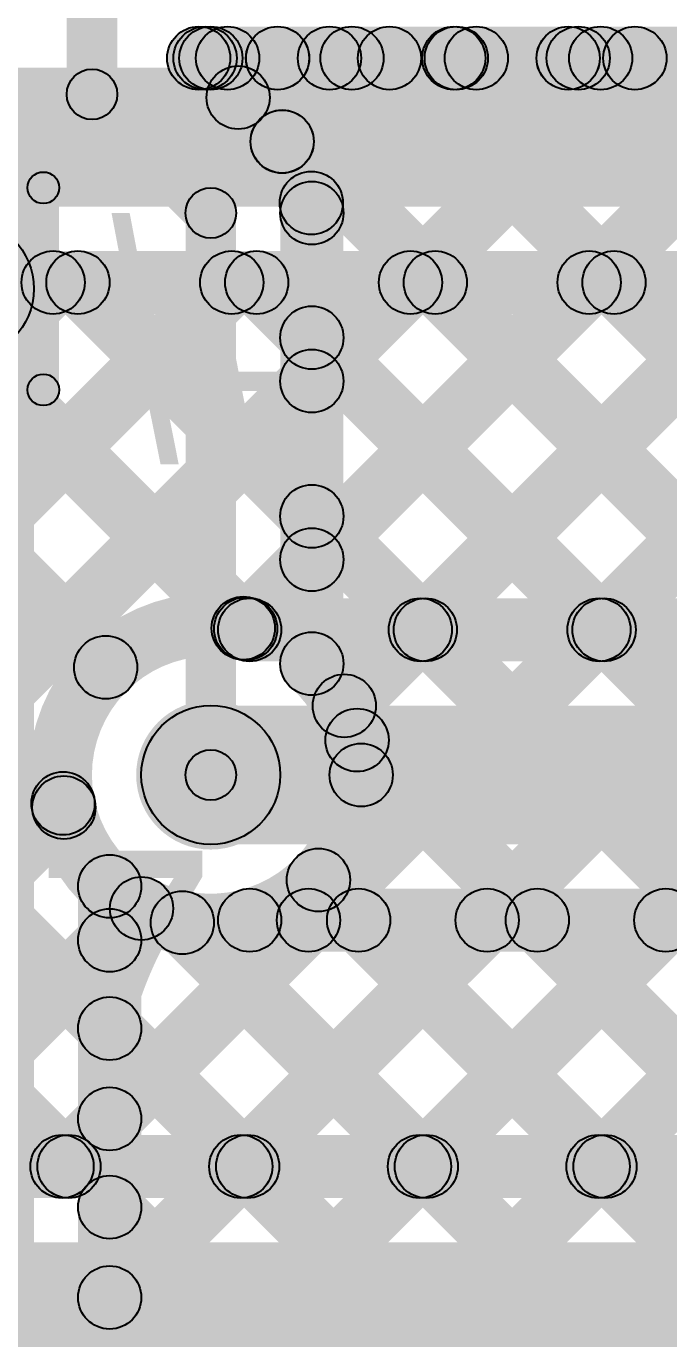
# Model space of a CAD drawing. Header units: millimetres. Extents: x -0.08 to 5.25, y -0.08 to 2.73.
# Drawn here: x 1.0428 to 1.1445, y 1.3357 to 1.5436 of the extents above; entities that cross this region are included whole.
import ezdxf

# ---------------------------------------------------------------- set-up
doc = ezdxf.new("R2010")
doc.units = ezdxf.units.MM
doc.header["$MEASUREMENT"] = 0
for name, color, linetype in [('BottomLayer', 5, 'Continuous'), ('TopLayer', 1, 'Continuous'), ('TopOverlay', 2, 'Continuous'), ('TopPaste', 8, 'Continuous'), ('TopSolder', 216, 'Continuous'), ('ViaHoleLayer', 16, 'Continuous')]:
    doc.layers.add(name, color=color, linetype=linetype)

# ---------------------------------------------------------------- blocks, each defined once
blk = doc.blocks.new('C___0402_89')
at = {"layer": 'TopLayer'}
for points in [[(-0.0275, -0.0125), (-0.0275, 0.0125), (-0.0095, 0.0125), (-0.0095, -0.0125)], [(0.0095, -0.0125), (0.0095, 0.0125), (0.0275, 0.0125), (0.0275, -0.0125)]]:
    blk.add_hatch(color=1, dxfattribs=at).paths.add_polyline_path(points)
at = {"layer": 'TopOverlay'}
h = blk.add_hatch(color=2, dxfattribs=at)
edge = h.paths.add_edge_path()
edge.add_arc((-0.031, 0.016), 0.0025, 0, 360)
h = blk.add_hatch(color=2, dxfattribs=at)
edge = h.paths.add_edge_path()
edge.add_arc((-0.031, 0.016), 0.0025, 0, 360)
for points in [[(-0.011, 0.0185), (-0.011, 0.0135), (-0.031, 0.0135), (-0.031, 0.0185)], [(0.031, 0.0185), (0.031, 0.0135), (0.011, 0.0135), (0.011, 0.0185)], [(-0.0335, 0.016), (-0.0285, 0.016), (-0.0285, -0.016), (-0.0335, -0.016)], [(0.0285, 0.016), (0.0335, 0.016), (0.0335, -0.016), (0.0285, -0.016)], [(-0.011, -0.0135), (-0.011, -0.0185), (-0.031, -0.0185), (-0.031, -0.0135)], [(0.031, -0.0135), (0.031, -0.0185), (0.011, -0.0185), (0.011, -0.0135)]]:
    blk.add_hatch(color=2, dxfattribs=at).paths.add_polyline_path(points)
h = blk.add_hatch(color=2, dxfattribs=at)
edge = h.paths.add_edge_path()
edge.add_arc((-0.011, 0.016), 0.0025, 0, 360)
h = blk.add_hatch(color=2, dxfattribs=at)
edge = h.paths.add_edge_path()
edge.add_arc((0.011, 0.016), 0.0025, 0, 360)
h = blk.add_hatch(color=2, dxfattribs=at)
edge = h.paths.add_edge_path()
edge.add_arc((0.031, 0.016), 0.0025, 0, 360)
h = blk.add_hatch(color=2, dxfattribs=at)
edge = h.paths.add_edge_path()
edge.add_arc((0.031, 0.016), 0.0025, 0, 360)
h = blk.add_hatch(color=2, dxfattribs=at)
edge = h.paths.add_edge_path()
edge.add_arc((-0.031, -0.016), 0.0025, 0, 360)
h = blk.add_hatch(color=2, dxfattribs=at)
edge = h.paths.add_edge_path()
edge.add_arc((-0.031, -0.016), 0.0025, 0, 360)
h = blk.add_hatch(color=2, dxfattribs=at)
edge = h.paths.add_edge_path()
edge.add_arc((-0.011, -0.016), 0.0025, 0, 360)
h = blk.add_hatch(color=2, dxfattribs=at)
edge = h.paths.add_edge_path()
edge.add_arc((0.011, -0.016), 0.0025, 0, 360)
h = blk.add_hatch(color=2, dxfattribs=at)
edge = h.paths.add_edge_path()
edge.add_arc((0.031, -0.016), 0.0025, 0, 360)
h = blk.add_hatch(color=2, dxfattribs=at)
edge = h.paths.add_edge_path()
edge.add_arc((0.031, -0.016), 0.0025, 0, 360)
at = {"layer": 'TopPaste'}
for points in [[(-0.0275, -0.0125), (-0.0275, 0.0125), (-0.0095, 0.0125), (-0.0095, -0.0125)], [(0.0095, -0.0125), (0.0095, 0.0125), (0.0275, 0.0125), (0.0275, -0.0125)]]:
    blk.add_hatch(color=8, dxfattribs=at).paths.add_polyline_path(points)
at = {"layer": 'TopSolder'}
for points in [[(-0.0315, -0.0165), (-0.0315, 0.0165), (-0.0055, 0.0165), (-0.0055, -0.0165)], [(0.0055, -0.0165), (0.0055, 0.0165), (0.0315, 0.0165), (0.0315, -0.0165)]]:
    blk.add_hatch(color=216, dxfattribs=at).paths.add_polyline_path(points)
at = {"layer": 'TopOverlay'}
for centre in [(-0.031, 0.016), (-0.031, 0.016), (-0.011, 0.016), (0.011, 0.016), (0.031, 0.016), (0.031, 0.016), (-0.031, -0.016), (-0.031, -0.016), (-0.011, -0.016), (0.011, -0.016), (0.031, -0.016), (0.031, -0.016)]:
    blk.add_circle(centre, 0.0025, dxfattribs=at)

msp = doc.modelspace()

# ---------------------------------------------------------------- hatches: boundary and pattern name
at = {"layer": 'BottomLayer'}
for points in [[(0.925, 1.515), (0.925, 1.537), (1.256, 1.537), (1.256, 1.515)], [(0.87846, 1.52702), (0.88554, 1.53409), (1.05309, 1.36654), (1.04602, 1.35946)], [(0.87846, 1.52702), (0.88554, 1.53409), (1.05309, 1.36654), (1.04602, 1.35946)], [(0.925, 1.498), (0.925, 1.508), (1.24984, 1.508), (1.24984, 1.498)], [(0.925, 1.498), (0.925, 1.508), (1.24984, 1.508), (1.24984, 1.498)], [(0.92268, 1.37157), (0.91561, 1.37864), (1.0435, 1.50654), (1.05058, 1.49946)], [(0.92268, 1.37157), (0.91561, 1.37864), (1.0435, 1.50654), (1.05057, 1.49946)], [(0.93886, 1.35946), (0.93179, 1.36654), (1.07179, 1.50654), (1.07886, 1.49946)], [(0.93886, 1.35946), (0.93179, 1.36654), (1.07179, 1.50654), (1.07886, 1.49946)], [(0.9343, 1.49946), (0.94137, 1.50654), (1.08137, 1.36654), (1.0743, 1.35946)], [(0.9343, 1.49946), (0.94137, 1.50654), (1.08137, 1.36654), (1.0743, 1.35946)], [(0.96714, 1.35946), (0.96007, 1.36654), (1.10007, 1.50654), (1.10714, 1.49946)], [(0.96714, 1.35946), (0.96007, 1.36654), (1.10007, 1.50654), (1.10714, 1.49946)], [(0.96258, 1.49946), (0.96966, 1.50654), (1.05215, 1.42404), (1.04508, 1.41697)], [(0.96259, 1.49946), (0.96966, 1.50654), (1.05215, 1.42404), (1.04508, 1.41697)], [(0.99087, 1.49946), (0.99794, 1.50654), (1.0589, 1.44557), (1.05183, 1.4385)], [(0.99087, 1.49946), (0.99794, 1.50654), (1.0589, 1.44557), (1.05183, 1.4385)], [(1.01915, 1.49946), (1.02622, 1.50654), (1.08106, 1.4517), (1.07399, 1.44462)], [(1.01915, 1.49946), (1.02622, 1.50654), (1.08106, 1.4517), (1.07399, 1.44462)], [(1.04744, 1.49946), (1.05451, 1.50654), (1.10951, 1.45154), (1.10244, 1.44446)], [(1.04744, 1.49946), (1.05451, 1.50654), (1.10951, 1.45154), (1.10244, 1.44446)], [(1.08068, 1.44471), (1.07361, 1.45178), (1.12836, 1.50654), (1.13543, 1.49946)], [(1.08068, 1.44471), (1.07361, 1.45178), (1.12836, 1.50654), (1.13543, 1.49946)], [(1.07572, 1.49946), (1.08279, 1.50654), (1.13779, 1.45154), (1.13072, 1.44446)], [(1.07572, 1.49946), (1.08279, 1.50654), (1.13779, 1.45154), (1.13072, 1.44446)], [(1.10871, 1.44446), (1.10164, 1.45154), (1.15664, 1.50654), (1.16371, 1.49946)], [(1.10871, 1.44446), (1.10164, 1.45154), (1.15664, 1.50654), (1.16371, 1.49946)], [(1.10401, 1.49946), (1.11108, 1.50654), (1.16608, 1.45154), (1.15901, 1.44446)], [(1.10401, 1.49946), (1.11108, 1.50654), (1.16608, 1.45154), (1.15901, 1.44446)], [(1.137, 1.44446), (1.12993, 1.45154), (1.18493, 1.50654), (1.192, 1.49946)], [(1.137, 1.44446), (1.12993, 1.45154), (1.18493, 1.50654), (1.192, 1.49946)], [(1.13229, 1.49946), (1.13936, 1.50654), (1.19436, 1.45154), (1.18729, 1.44446)], [(1.13229, 1.49946), (1.13936, 1.50654), (1.19436, 1.45154), (1.18729, 1.44446)], [(1.07816, 1.443), (1.07816, 1.453), (1.50867, 1.453), (1.50867, 1.443)], [(1.07816, 1.443), (1.07816, 1.453), (1.50867, 1.453), (1.50867, 1.443)], [(1.072, 1.414), (1.072, 1.436), (1.51199, 1.436), (1.51199, 1.414)], [(0.99543, 1.35946), (0.98836, 1.36654), (1.04522, 1.42339), (1.05229, 1.41632)], [(0.99543, 1.35946), (0.98836, 1.36654), (1.04522, 1.42339), (1.05229, 1.41632)], [(1.02371, 1.35946), (1.01664, 1.36654), (1.0575, 1.4074), (1.06457, 1.40033)], [(1.02371, 1.35946), (1.01664, 1.36654), (1.0575, 1.4074), (1.06457, 1.40033)], [(1.052, 1.35946), (1.04493, 1.36654), (1.08393, 1.40554), (1.091, 1.39846)], [(1.052, 1.35946), (1.04493, 1.36654), (1.08393, 1.40554), (1.091, 1.39846)], [(1.08028, 1.35946), (1.07321, 1.36654), (1.11221, 1.40554), (1.11928, 1.39846)], [(1.08028, 1.35946), (1.07321, 1.36654), (1.11221, 1.40554), (1.11928, 1.39846)], [(1.07816, 1.397), (1.07816, 1.407), (1.5047, 1.407), (1.5047, 1.397)], [(1.07816, 1.397), (1.07816, 1.407), (1.5047, 1.407), (1.5047, 1.397)], [(1.09187, 1.39846), (1.09894, 1.40554), (1.13794, 1.36654), (1.13087, 1.35946)], [(1.09187, 1.39846), (1.09894, 1.40554), (1.13794, 1.36654), (1.13087, 1.35946)], [(1.10857, 1.35946), (1.10149, 1.36654), (1.14049, 1.40554), (1.14757, 1.39846)], [(1.10856, 1.35946), (1.10149, 1.36654), (1.14049, 1.40554), (1.14756, 1.39846)], [(1.12015, 1.39846), (1.12722, 1.40554), (1.16622, 1.36654), (1.15915, 1.35946)], [(1.12015, 1.39846), (1.12722, 1.40554), (1.16622, 1.36654), (1.15915, 1.35946)], [(1.13685, 1.35946), (1.12978, 1.36654), (1.16878, 1.40554), (1.17585, 1.39846)], [(1.13685, 1.35946), (1.12978, 1.36654), (1.16878, 1.40554), (1.17585, 1.39846)], [(1.06397, 1.39808), (1.07104, 1.40515), (1.10966, 1.36654), (1.10259, 1.35946)], [(1.06397, 1.39808), (1.07104, 1.40515), (1.10966, 1.36654), (1.10258, 1.35946)], [(0.93125, 1.358), (0.93125, 1.368), (1.531, 1.368), (1.531, 1.358)], [(0.93125, 1.358), (0.93125, 1.368), (1.531, 1.368), (1.531, 1.358)], [(0.918, 1.311), (0.918, 1.351), (1.531, 1.351), (1.531, 1.311)]]:
    msp.add_hatch(color=5, dxfattribs=at).paths.add_polyline_path(points)
h = msp.add_hatch(color=5, dxfattribs=at)
edge = h.paths.add_edge_path()
edge.add_arc((1.04704, 1.503), 0.005, 0, 360)
h = msp.add_hatch(color=5, dxfattribs=at)
edge = h.paths.add_edge_path()
edge.add_arc((1.04704, 1.503), 0.005, 0, 360)
h = msp.add_hatch(color=5, dxfattribs=at)
edge = h.paths.add_edge_path()
edge.add_arc((1.05097, 1.503), 0.005, 0, 360)
h = msp.add_hatch(color=5, dxfattribs=at)
edge = h.paths.add_edge_path()
edge.add_arc((1.05097, 1.503), 0.005, 0, 360)
h = msp.add_hatch(color=5, dxfattribs=at)
edge = h.paths.add_edge_path()
edge.add_arc((1.07532, 1.503), 0.005, 0, 360)
h = msp.add_hatch(color=5, dxfattribs=at)
edge = h.paths.add_edge_path()
edge.add_arc((1.07532, 1.503), 0.005, 0, 360)
h = msp.add_hatch(color=5, dxfattribs=at)
edge = h.paths.add_edge_path()
edge.add_arc((1.07926, 1.503), 0.005, 0, 360)
h = msp.add_hatch(color=5, dxfattribs=at)
edge = h.paths.add_edge_path()
edge.add_arc((1.07926, 1.503), 0.005, 0, 360)
h = msp.add_hatch(color=5, dxfattribs=at)
edge = h.paths.add_edge_path()
edge.add_arc((1.10361, 1.503), 0.005, 0, 360)
h = msp.add_hatch(color=5, dxfattribs=at)
edge = h.paths.add_edge_path()
edge.add_arc((1.10361, 1.503), 0.005, 0, 360)
h = msp.add_hatch(color=5, dxfattribs=at)
edge = h.paths.add_edge_path()
edge.add_arc((1.10754, 1.503), 0.005, 0, 360)
h = msp.add_hatch(color=5, dxfattribs=at)
edge = h.paths.add_edge_path()
edge.add_arc((1.10754, 1.503), 0.005, 0, 360)
h = msp.add_hatch(color=5, dxfattribs=at)
edge = h.paths.add_edge_path()
edge.add_arc((1.13189, 1.503), 0.005, 0, 360)
h = msp.add_hatch(color=5, dxfattribs=at)
edge = h.paths.add_edge_path()
edge.add_arc((1.13189, 1.503), 0.005, 0, 360)
h = msp.add_hatch(color=5, dxfattribs=at)
edge = h.paths.add_edge_path()
edge.add_arc((1.13583, 1.503), 0.005, 0, 360)
h = msp.add_hatch(color=5, dxfattribs=at)
edge = h.paths.add_edge_path()
edge.add_arc((1.13583, 1.503), 0.005, 0, 360)
h = msp.add_hatch(color=5, dxfattribs=at)
edge = h.paths.add_edge_path()
edge.add_arc((1.07714, 1.44825), 0.005, 0, 360)
h = msp.add_hatch(color=5, dxfattribs=at)
edge = h.paths.add_edge_path()
edge.add_arc((1.07714, 1.44825), 0.005, 0, 360)
h = msp.add_hatch(color=5, dxfattribs=at)
edge = h.paths.add_edge_path()
edge.add_arc((1.07753, 1.44816), 0.005, 0, 360)
h = msp.add_hatch(color=5, dxfattribs=at)
edge = h.paths.add_edge_path()
edge.add_arc((1.07753, 1.44816), 0.005, 0, 360)
h = msp.add_hatch(color=5, dxfattribs=at)
edge = h.paths.add_edge_path()
edge.add_arc((1.07816, 1.448), 0.005, 0, 360)
h = msp.add_hatch(color=5, dxfattribs=at)
edge = h.paths.add_edge_path()
edge.add_arc((1.07816, 1.448), 0.005, 0, 360)
h = msp.add_hatch(color=5, dxfattribs=at)
edge = h.paths.add_edge_path()
edge.add_arc((1.07816, 1.448), 0.005, 0, 360)
h = msp.add_hatch(color=5, dxfattribs=at)
edge = h.paths.add_edge_path()
edge.add_arc((1.07816, 1.448), 0.005, 0, 360)
h = msp.add_hatch(color=5, dxfattribs=at)
edge = h.paths.add_edge_path()
edge.add_arc((1.10518, 1.448), 0.005, 0, 360)
h = msp.add_hatch(color=5, dxfattribs=at)
edge = h.paths.add_edge_path()
edge.add_arc((1.10518, 1.448), 0.005, 0, 360)
h = msp.add_hatch(color=5, dxfattribs=at)
edge = h.paths.add_edge_path()
edge.add_arc((1.10597, 1.448), 0.005, 0, 360)
h = msp.add_hatch(color=5, dxfattribs=at)
edge = h.paths.add_edge_path()
edge.add_arc((1.10597, 1.448), 0.005, 0, 360)
h = msp.add_hatch(color=5, dxfattribs=at)
edge = h.paths.add_edge_path()
edge.add_arc((1.13346, 1.448), 0.005, 0, 360)
h = msp.add_hatch(color=5, dxfattribs=at)
edge = h.paths.add_edge_path()
edge.add_arc((1.13346, 1.448), 0.005, 0, 360)
h = msp.add_hatch(color=5, dxfattribs=at)
edge = h.paths.add_edge_path()
edge.add_arc((1.13426, 1.448), 0.005, 0, 360)
h = msp.add_hatch(color=5, dxfattribs=at)
edge = h.paths.add_edge_path()
edge.add_arc((1.13426, 1.448), 0.005, 0, 360)
h = msp.add_hatch(color=5, dxfattribs=at)
edge = h.paths.add_edge_path()
edge.add_arc((1.05537, 1.44204), 0.005, 0, 360)
h = msp.add_hatch(color=5, dxfattribs=at)
edge = h.paths.add_edge_path()
edge.add_arc((1.05537, 1.44204), 0.005, 0, 360)
h = msp.add_hatch(color=5, dxfattribs=at)
edge = h.paths.add_edge_path()
edge.add_arc((1.072, 1.425), 0.01181, 0, 360)
h = msp.add_hatch(color=5, dxfattribs=at)
edge = h.paths.add_edge_path()
edge.add_arc((1.072, 1.425), 0.011, 0, 360)
h = msp.add_hatch(color=5, dxfattribs=at)
edge = h.paths.add_edge_path()
edge.add_arc((1.04862, 1.4205), 0.005, 0, 360)
h = msp.add_hatch(color=5, dxfattribs=at)
edge = h.paths.add_edge_path()
edge.add_arc((1.04862, 1.4205), 0.005, 0, 360)
h = msp.add_hatch(color=5, dxfattribs=at)
edge = h.paths.add_edge_path()
edge.add_arc((1.04875, 1.41986), 0.005, 0, 360)
h = msp.add_hatch(color=5, dxfattribs=at)
edge = h.paths.add_edge_path()
edge.add_arc((1.04875, 1.41986), 0.005, 0, 360)
h = msp.add_hatch(color=5, dxfattribs=at)
edge = h.paths.add_edge_path()
edge.add_arc((1.06104, 1.40386), 0.005, 0, 360)
h = msp.add_hatch(color=5, dxfattribs=at)
edge = h.paths.add_edge_path()
edge.add_arc((1.06104, 1.40386), 0.005, 0, 360)
h = msp.add_hatch(color=5, dxfattribs=at)
edge = h.paths.add_edge_path()
edge.add_arc((1.0675, 1.40162), 0.005, 0, 360)
h = msp.add_hatch(color=5, dxfattribs=at)
edge = h.paths.add_edge_path()
edge.add_arc((1.0675, 1.40162), 0.005, 0, 360)
h = msp.add_hatch(color=5, dxfattribs=at)
edge = h.paths.add_edge_path()
edge.add_arc((1.07816, 1.402), 0.005, 0, 360)
h = msp.add_hatch(color=5, dxfattribs=at)
edge = h.paths.add_edge_path()
edge.add_arc((1.07816, 1.402), 0.005, 0, 360)
h = msp.add_hatch(color=5, dxfattribs=at)
edge = h.paths.add_edge_path()
edge.add_arc((1.07816, 1.402), 0.005, 0, 360)
h = msp.add_hatch(color=5, dxfattribs=at)
edge = h.paths.add_edge_path()
edge.add_arc((1.07816, 1.402), 0.005, 0, 360)
h = msp.add_hatch(color=5, dxfattribs=at)
edge = h.paths.add_edge_path()
edge.add_arc((1.08746, 1.402), 0.005, 0, 360)
h = msp.add_hatch(color=5, dxfattribs=at)
edge = h.paths.add_edge_path()
edge.add_arc((1.08746, 1.402), 0.005, 0, 360)
h = msp.add_hatch(color=5, dxfattribs=at)
edge = h.paths.add_edge_path()
edge.add_arc((1.0954, 1.402), 0.005, 0, 360)
h = msp.add_hatch(color=5, dxfattribs=at)
edge = h.paths.add_edge_path()
edge.add_arc((1.0954, 1.402), 0.005, 0, 360)
h = msp.add_hatch(color=5, dxfattribs=at)
edge = h.paths.add_edge_path()
edge.add_arc((1.11575, 1.402), 0.005, 0, 360)
h = msp.add_hatch(color=5, dxfattribs=at)
edge = h.paths.add_edge_path()
edge.add_arc((1.11575, 1.402), 0.005, 0, 360)
h = msp.add_hatch(color=5, dxfattribs=at)
edge = h.paths.add_edge_path()
edge.add_arc((1.12369, 1.402), 0.005, 0, 360)
h = msp.add_hatch(color=5, dxfattribs=at)
edge = h.paths.add_edge_path()
edge.add_arc((1.12369, 1.402), 0.005, 0, 360)
h = msp.add_hatch(color=5, dxfattribs=at)
edge = h.paths.add_edge_path()
edge.add_arc((1.14403, 1.402), 0.005, 0, 360)
h = msp.add_hatch(color=5, dxfattribs=at)
edge = h.paths.add_edge_path()
edge.add_arc((1.14403, 1.402), 0.005, 0, 360)
h = msp.add_hatch(color=5, dxfattribs=at)
edge = h.paths.add_edge_path()
edge.add_arc((1.04846, 1.363), 0.005, 0, 360)
h = msp.add_hatch(color=5, dxfattribs=at)
edge = h.paths.add_edge_path()
edge.add_arc((1.04846, 1.363), 0.005, 0, 360)
h = msp.add_hatch(color=5, dxfattribs=at)
edge = h.paths.add_edge_path()
edge.add_arc((1.04955, 1.363), 0.005, 0, 360)
h = msp.add_hatch(color=5, dxfattribs=at)
edge = h.paths.add_edge_path()
edge.add_arc((1.04955, 1.363), 0.005, 0, 360)
h = msp.add_hatch(color=5, dxfattribs=at)
edge = h.paths.add_edge_path()
edge.add_arc((1.07675, 1.363), 0.005, 0, 360)
h = msp.add_hatch(color=5, dxfattribs=at)
edge = h.paths.add_edge_path()
edge.add_arc((1.07675, 1.363), 0.005, 0, 360)
h = msp.add_hatch(color=5, dxfattribs=at)
edge = h.paths.add_edge_path()
edge.add_arc((1.07784, 1.363), 0.005, 0, 360)
h = msp.add_hatch(color=5, dxfattribs=at)
edge = h.paths.add_edge_path()
edge.add_arc((1.07784, 1.363), 0.005, 0, 360)
h = msp.add_hatch(color=5, dxfattribs=at)
edge = h.paths.add_edge_path()
edge.add_arc((1.10503, 1.363), 0.005, 0, 360)
h = msp.add_hatch(color=5, dxfattribs=at)
edge = h.paths.add_edge_path()
edge.add_arc((1.10503, 1.363), 0.005, 0, 360)
h = msp.add_hatch(color=5, dxfattribs=at)
edge = h.paths.add_edge_path()
edge.add_arc((1.10612, 1.363), 0.005, 0, 360)
h = msp.add_hatch(color=5, dxfattribs=at)
edge = h.paths.add_edge_path()
edge.add_arc((1.10612, 1.363), 0.005, 0, 360)
h = msp.add_hatch(color=5, dxfattribs=at)
edge = h.paths.add_edge_path()
edge.add_arc((1.13331, 1.363), 0.005, 0, 360)
h = msp.add_hatch(color=5, dxfattribs=at)
edge = h.paths.add_edge_path()
edge.add_arc((1.13331, 1.363), 0.005, 0, 360)
h = msp.add_hatch(color=5, dxfattribs=at)
edge = h.paths.add_edge_path()
edge.add_arc((1.1344, 1.363), 0.005, 0, 360)
h = msp.add_hatch(color=5, dxfattribs=at)
edge = h.paths.add_edge_path()
edge.add_arc((1.1344, 1.363), 0.005, 0, 360)
at = {"layer": 'TopLayer'}
for points in [[(1.09667, 1.43243), (1.0896, 1.4395), (1.23646, 1.58636), (1.24354, 1.57929)], [(1.09667, 1.43243), (1.0896, 1.4395), (1.23646, 1.58636), (1.24354, 1.57929)], [(1.0572, 1.5328), (1.0492, 1.5328), (1.0492, 1.58006), (1.0572, 1.58006)], [(1.05954, 1.367), (1.05246, 1.37407), (1.23646, 1.55807), (1.24354, 1.551)], [(1.05954, 1.367), (1.05246, 1.37407), (1.23646, 1.55807), (1.24354, 1.551)], [(1.0711, 1.53354), (1.0711, 1.54354), (1.07466, 1.54354), (1.07466, 1.53354)], [(1.0711, 1.53354), (1.0711, 1.54354), (1.07466, 1.54354), (1.07466, 1.53354)], [(1.07466, 1.53354), (1.07466, 1.54354), (1.09079, 1.54354), (1.09079, 1.53354)], [(1.07466, 1.53354), (1.07466, 1.54354), (1.09079, 1.54354), (1.09079, 1.53354)], [(1.07466, 1.53354), (1.07466, 1.54354), (1.09079, 1.54354), (1.09079, 1.53354)], [(1.07466, 1.53354), (1.07466, 1.54354), (1.09079, 1.54354), (1.09079, 1.53354)], [(1.09079, 1.53354), (1.09079, 1.54354), (1.09435, 1.54354), (1.09435, 1.53354)], [(1.09079, 1.53354), (1.09079, 1.54354), (1.09435, 1.54354), (1.09435, 1.53354)], [(1.09435, 1.53354), (1.09435, 1.54354), (1.11047, 1.54354), (1.11047, 1.53354)], [(1.09435, 1.53354), (1.09435, 1.54354), (1.11047, 1.54354), (1.11047, 1.53354)], [(1.09435, 1.53354), (1.09435, 1.54354), (1.11047, 1.54354), (1.11047, 1.53354)], [(1.09435, 1.53354), (1.09435, 1.54354), (1.11047, 1.54354), (1.11047, 1.53354)], [(1.11047, 1.53354), (1.11047, 1.54354), (1.11403, 1.54354), (1.11403, 1.53354)], [(1.11047, 1.53354), (1.11047, 1.54354), (1.11403, 1.54354), (1.11403, 1.53354)], [(1.11403, 1.53354), (1.11403, 1.54354), (1.13016, 1.54354), (1.13016, 1.53354)], [(1.11403, 1.53354), (1.11403, 1.54354), (1.13016, 1.54354), (1.13016, 1.53354)], [(1.11403, 1.53354), (1.11403, 1.54354), (1.13016, 1.54354), (1.13016, 1.53354)], [(1.11403, 1.53354), (1.11403, 1.54354), (1.13016, 1.54354), (1.13016, 1.53354)], [(1.13016, 1.53354), (1.13016, 1.54354), (1.13372, 1.54354), (1.13372, 1.53354)], [(1.13016, 1.53354), (1.13016, 1.54354), (1.13372, 1.54354), (1.13372, 1.53354)], [(1.13372, 1.53354), (1.13372, 1.54354), (1.14984, 1.54354), (1.14984, 1.53354)], [(1.13372, 1.53354), (1.13372, 1.54354), (1.14984, 1.54354), (1.14984, 1.53354)], [(1.13372, 1.53354), (1.13372, 1.54354), (1.14984, 1.54354), (1.14984, 1.53354)], [(1.13372, 1.53354), (1.13372, 1.54354), (1.14984, 1.54354), (1.14984, 1.53354)], [(1.06656, 1.535), (1.07363, 1.54207), (1.08684, 1.52886), (1.07976, 1.52179)], [(1.06656, 1.535), (1.07363, 1.54207), (1.08684, 1.52886), (1.07976, 1.52179)], [(1.06847, 1.535), (1.07554, 1.54207), (1.26654, 1.35108), (1.25946, 1.34401)], [(1.06847, 1.535), (1.07554, 1.54207), (1.26654, 1.35108), (1.25946, 1.34401)], [(1.07987, 1.52876), (1.0728, 1.53583), (1.07904, 1.54207), (1.08611, 1.535)], [(1.07987, 1.52876), (1.0728, 1.53583), (1.07904, 1.54207), (1.08611, 1.535)], [(1.09146, 1.51206), (1.08438, 1.51913), (1.10732, 1.54207), (1.1144, 1.535)], [(1.09146, 1.51206), (1.08438, 1.51913), (1.10732, 1.54207), (1.11439, 1.535)], [(1.09154, 1.48386), (1.08446, 1.49093), (1.13561, 1.54207), (1.14268, 1.535)], [(1.09154, 1.45557), (1.08446, 1.46264), (1.16389, 1.54207), (1.17096, 1.535)], [(1.09154, 1.45557), (1.08446, 1.46264), (1.16389, 1.54207), (1.17096, 1.535)], [(1.09154, 1.48386), (1.08446, 1.49093), (1.13561, 1.54207), (1.14268, 1.535)], [(1.09675, 1.535), (1.10383, 1.54207), (1.26654, 1.37936), (1.25946, 1.37229)], [(1.09676, 1.535), (1.10383, 1.54207), (1.26654, 1.37936), (1.25946, 1.37229)], [(1.12504, 1.535), (1.13211, 1.54207), (1.26654, 1.40765), (1.25946, 1.40058)], [(1.12504, 1.535), (1.13211, 1.54207), (1.26654, 1.40765), (1.25946, 1.40057)], [(1.05037, 1.52997), (1.05603, 1.53563), (1.07483, 1.51683), (1.06917, 1.51117)], [(1.05954, 1.33872), (1.05246, 1.34579), (1.22959, 1.52292), (1.23666, 1.51585)], [(1.05954, 1.33872), (1.05246, 1.34579), (1.22959, 1.52292), (1.23666, 1.51585)], [(1.022, 1.503), (1.044, 1.503), (1.044, 1.521), (1.022, 1.521)], [(1.076, 1.425), (1.068, 1.425), (1.068, 1.514), (1.076, 1.514)], [(1.093, 1.44263), (1.083, 1.44263), (1.083, 1.514), (1.093, 1.514)], [(1.093, 1.44263), (1.083, 1.44263), (1.083, 1.514), (1.093, 1.514)], [(1.05954, 1.31043), (1.05246, 1.31751), (1.24275, 1.50779), (1.24982, 1.50072)], [(1.05954, 1.31044), (1.05246, 1.31751), (1.24275, 1.50779), (1.24982, 1.50072)], [(1.044, 1.274), (1.022, 1.274), (1.022, 1.502), (1.044, 1.502)], [(1.08446, 1.49072), (1.09154, 1.49779), (1.26654, 1.32279), (1.25946, 1.31572)], [(1.08446, 1.49072), (1.09154, 1.49779), (1.26654, 1.32279), (1.25946, 1.31572)], [(1.05954, 1.28215), (1.05246, 1.28922), (1.25946, 1.49622), (1.26654, 1.48915)], [(1.05954, 1.28215), (1.05246, 1.28922), (1.25946, 1.49622), (1.26654, 1.48915)], [(1.02554, 1.21987), (1.01846, 1.22694), (1.25946, 1.46794), (1.26654, 1.46087)], [(1.02554, 1.21987), (1.01846, 1.22694), (1.25946, 1.46794), (1.26654, 1.46087)], [(1.08446, 1.46244), (1.09154, 1.46951), (1.26654, 1.29451), (1.25946, 1.28744)], [(1.08446, 1.46244), (1.09154, 1.46951), (1.26654, 1.29451), (1.25946, 1.28744)], [(1.09162, 1.42699), (1.0987, 1.43406), (1.25672, 1.27604), (1.24965, 1.26896)], [(1.09162, 1.42699), (1.0987, 1.43406), (1.25672, 1.27604), (1.24965, 1.26896)], [(1.0855, 1.40483), (1.09257, 1.4119), (1.22844, 1.27604), (1.22137, 1.26896)], [(1.0855, 1.40483), (1.09257, 1.4119), (1.22844, 1.27604), (1.22137, 1.26896)], [(1.061, 1.28016), (1.051, 1.28016), (1.051, 1.40737), (1.061, 1.40737)], [(1.061, 1.28016), (1.051, 1.28016), (1.051, 1.40737), (1.061, 1.40737)], [(1.05954, 1.39529), (1.05246, 1.40236), (1.0575, 1.4074), (1.06457, 1.40033)], [(1.05954, 1.39529), (1.05246, 1.40236), (1.0575, 1.4074), (1.06457, 1.40033)], [(1.06397, 1.39808), (1.07104, 1.40515), (1.20016, 1.27604), (1.19309, 1.26896)], [(1.06397, 1.39808), (1.07104, 1.40515), (1.20016, 1.27604), (1.19308, 1.26896)], [(1.05246, 1.3813), (1.05954, 1.38837), (1.17187, 1.27604), (1.1648, 1.26896)], [(1.05246, 1.3813), (1.05954, 1.38837), (1.17187, 1.27604), (1.1648, 1.26896)], [(1.05246, 1.35302), (1.05954, 1.36009), (1.14359, 1.27604), (1.13652, 1.26896)], [(1.05246, 1.35302), (1.05954, 1.36009), (1.14359, 1.27604), (1.13652, 1.26896)]]:
    msp.add_hatch(color=1, dxfattribs=at).paths.add_polyline_path(points)
h = msp.add_hatch(color=1, dxfattribs=at)
edge = h.paths.add_edge_path()
edge.add_arc((1.07009, 1.53854), 0.005, 0, 360)
h = msp.add_hatch(color=1, dxfattribs=at)
edge = h.paths.add_edge_path()
edge.add_arc((1.07009, 1.53854), 0.005, 0, 360)
h = msp.add_hatch(color=1, dxfattribs=at)
edge = h.paths.add_edge_path()
edge.add_arc((1.0711, 1.53854), 0.005, 0, 360)
h = msp.add_hatch(color=1, dxfattribs=at)
edge = h.paths.add_edge_path()
edge.add_arc((1.0711, 1.53854), 0.005, 0, 360)
h = msp.add_hatch(color=1, dxfattribs=at)
edge = h.paths.add_edge_path()
edge.add_arc((1.07201, 1.53854), 0.005, 0, 360)
h = msp.add_hatch(color=1, dxfattribs=at)
edge = h.paths.add_edge_path()
edge.add_arc((1.07201, 1.53854), 0.005, 0, 360)
h = msp.add_hatch(color=1, dxfattribs=at)
edge = h.paths.add_edge_path()
edge.add_arc((1.07466, 1.53854), 0.005, 0, 360)
h = msp.add_hatch(color=1, dxfattribs=at)
edge = h.paths.add_edge_path()
edge.add_arc((1.07466, 1.53854), 0.005, 0, 360)
h = msp.add_hatch(color=1, dxfattribs=at)
edge = h.paths.add_edge_path()
edge.add_arc((1.07466, 1.53854), 0.005, 0, 360)
h = msp.add_hatch(color=1, dxfattribs=at)
edge = h.paths.add_edge_path()
edge.add_arc((1.07466, 1.53854), 0.005, 0, 360)
h = msp.add_hatch(color=1, dxfattribs=at)
edge = h.paths.add_edge_path()
edge.add_arc((1.07466, 1.53854), 0.005, 0, 360)
h = msp.add_hatch(color=1, dxfattribs=at)
edge = h.paths.add_edge_path()
edge.add_arc((1.07466, 1.53854), 0.005, 0, 360)
h = msp.add_hatch(color=1, dxfattribs=at)
edge = h.paths.add_edge_path()
edge.add_arc((1.08258, 1.53854), 0.005, 0, 360)
h = msp.add_hatch(color=1, dxfattribs=at)
edge = h.paths.add_edge_path()
edge.add_arc((1.08257, 1.53854), 0.005, 0, 360)
h = msp.add_hatch(color=1, dxfattribs=at)
edge = h.paths.add_edge_path()
edge.add_arc((1.09079, 1.53854), 0.005, 0, 360)
h = msp.add_hatch(color=1, dxfattribs=at)
edge = h.paths.add_edge_path()
edge.add_arc((1.09079, 1.53854), 0.005, 0, 360)
h = msp.add_hatch(color=1, dxfattribs=at)
edge = h.paths.add_edge_path()
edge.add_arc((1.09079, 1.53854), 0.005, 0, 360)
h = msp.add_hatch(color=1, dxfattribs=at)
edge = h.paths.add_edge_path()
edge.add_arc((1.09079, 1.53854), 0.005, 0, 360)
h = msp.add_hatch(color=1, dxfattribs=at)
edge = h.paths.add_edge_path()
edge.add_arc((1.09079, 1.53854), 0.005, 0, 360)
h = msp.add_hatch(color=1, dxfattribs=at)
edge = h.paths.add_edge_path()
edge.add_arc((1.09079, 1.53854), 0.005, 0, 360)
h = msp.add_hatch(color=1, dxfattribs=at)
edge = h.paths.add_edge_path()
edge.add_arc((1.09435, 1.53854), 0.005, 0, 360)
h = msp.add_hatch(color=1, dxfattribs=at)
edge = h.paths.add_edge_path()
edge.add_arc((1.09435, 1.53854), 0.005, 0, 360)
h = msp.add_hatch(color=1, dxfattribs=at)
edge = h.paths.add_edge_path()
edge.add_arc((1.09435, 1.53854), 0.005, 0, 360)
h = msp.add_hatch(color=1, dxfattribs=at)
edge = h.paths.add_edge_path()
edge.add_arc((1.09435, 1.53854), 0.005, 0, 360)
h = msp.add_hatch(color=1, dxfattribs=at)
edge = h.paths.add_edge_path()
edge.add_arc((1.09435, 1.53854), 0.005, 0, 360)
h = msp.add_hatch(color=1, dxfattribs=at)
edge = h.paths.add_edge_path()
edge.add_arc((1.09435, 1.53854), 0.005, 0, 360)
h = msp.add_hatch(color=1, dxfattribs=at)
edge = h.paths.add_edge_path()
edge.add_arc((1.10029, 1.53854), 0.005, 0, 360)
h = msp.add_hatch(color=1, dxfattribs=at)
edge = h.paths.add_edge_path()
edge.add_arc((1.10029, 1.53854), 0.005, 0, 360)
h = msp.add_hatch(color=1, dxfattribs=at)
edge = h.paths.add_edge_path()
edge.add_arc((1.11047, 1.53854), 0.005, 0, 360)
h = msp.add_hatch(color=1, dxfattribs=at)
edge = h.paths.add_edge_path()
edge.add_arc((1.11047, 1.53854), 0.005, 0, 360)
h = msp.add_hatch(color=1, dxfattribs=at)
edge = h.paths.add_edge_path()
edge.add_arc((1.11047, 1.53854), 0.005, 0, 360)
h = msp.add_hatch(color=1, dxfattribs=at)
edge = h.paths.add_edge_path()
edge.add_arc((1.11047, 1.53854), 0.005, 0, 360)
h = msp.add_hatch(color=1, dxfattribs=at)
edge = h.paths.add_edge_path()
edge.add_arc((1.11047, 1.53854), 0.005, 0, 360)
h = msp.add_hatch(color=1, dxfattribs=at)
edge = h.paths.add_edge_path()
edge.add_arc((1.11047, 1.53854), 0.005, 0, 360)
h = msp.add_hatch(color=1, dxfattribs=at)
edge = h.paths.add_edge_path()
edge.add_arc((1.11086, 1.53854), 0.005, 0, 360)
h = msp.add_hatch(color=1, dxfattribs=at)
edge = h.paths.add_edge_path()
edge.add_arc((1.11086, 1.53854), 0.005, 0, 360)
h = msp.add_hatch(color=1, dxfattribs=at)
edge = h.paths.add_edge_path()
edge.add_arc((1.11403, 1.53854), 0.005, 0, 360)
h = msp.add_hatch(color=1, dxfattribs=at)
edge = h.paths.add_edge_path()
edge.add_arc((1.11403, 1.53854), 0.005, 0, 360)
h = msp.add_hatch(color=1, dxfattribs=at)
edge = h.paths.add_edge_path()
edge.add_arc((1.11403, 1.53854), 0.005, 0, 360)
h = msp.add_hatch(color=1, dxfattribs=at)
edge = h.paths.add_edge_path()
edge.add_arc((1.11403, 1.53854), 0.005, 0, 360)
h = msp.add_hatch(color=1, dxfattribs=at)
edge = h.paths.add_edge_path()
edge.add_arc((1.11403, 1.53854), 0.005, 0, 360)
h = msp.add_hatch(color=1, dxfattribs=at)
edge = h.paths.add_edge_path()
edge.add_arc((1.11403, 1.53854), 0.005, 0, 360)
h = msp.add_hatch(color=1, dxfattribs=at)
edge = h.paths.add_edge_path()
edge.add_arc((1.12858, 1.53854), 0.005, 0, 360)
h = msp.add_hatch(color=1, dxfattribs=at)
edge = h.paths.add_edge_path()
edge.add_arc((1.12857, 1.53854), 0.005, 0, 360)
h = msp.add_hatch(color=1, dxfattribs=at)
edge = h.paths.add_edge_path()
edge.add_arc((1.13016, 1.53854), 0.005, 0, 360)
h = msp.add_hatch(color=1, dxfattribs=at)
edge = h.paths.add_edge_path()
edge.add_arc((1.13016, 1.53854), 0.005, 0, 360)
h = msp.add_hatch(color=1, dxfattribs=at)
edge = h.paths.add_edge_path()
edge.add_arc((1.13016, 1.53854), 0.005, 0, 360)
h = msp.add_hatch(color=1, dxfattribs=at)
edge = h.paths.add_edge_path()
edge.add_arc((1.13016, 1.53854), 0.005, 0, 360)
h = msp.add_hatch(color=1, dxfattribs=at)
edge = h.paths.add_edge_path()
edge.add_arc((1.13016, 1.53854), 0.005, 0, 360)
h = msp.add_hatch(color=1, dxfattribs=at)
edge = h.paths.add_edge_path()
edge.add_arc((1.13016, 1.53854), 0.005, 0, 360)
h = msp.add_hatch(color=1, dxfattribs=at)
edge = h.paths.add_edge_path()
edge.add_arc((1.13372, 1.53854), 0.005, 0, 360)
h = msp.add_hatch(color=1, dxfattribs=at)
edge = h.paths.add_edge_path()
edge.add_arc((1.13372, 1.53854), 0.005, 0, 360)
h = msp.add_hatch(color=1, dxfattribs=at)
edge = h.paths.add_edge_path()
edge.add_arc((1.13372, 1.53854), 0.005, 0, 360)
h = msp.add_hatch(color=1, dxfattribs=at)
edge = h.paths.add_edge_path()
edge.add_arc((1.13372, 1.53854), 0.005, 0, 360)
h = msp.add_hatch(color=1, dxfattribs=at)
edge = h.paths.add_edge_path()
edge.add_arc((1.13372, 1.53854), 0.005, 0, 360)
h = msp.add_hatch(color=1, dxfattribs=at)
edge = h.paths.add_edge_path()
edge.add_arc((1.13372, 1.53854), 0.005, 0, 360)
h = msp.add_hatch(color=1, dxfattribs=at)
edge = h.paths.add_edge_path()
edge.add_arc((1.13914, 1.53854), 0.005, 0, 360)
h = msp.add_hatch(color=1, dxfattribs=at)
edge = h.paths.add_edge_path()
edge.add_arc((1.13914, 1.53854), 0.005, 0, 360)
h = msp.add_hatch(color=1, dxfattribs=at)
edge = h.paths.add_edge_path()
edge.add_arc((1.0532, 1.5328), 0.004, 0, 360)
h = msp.add_hatch(color=1, dxfattribs=at)
edge = h.paths.add_edge_path()
edge.add_arc((1.0532, 1.5328), 0.004, 0, 360)
h = msp.add_hatch(color=1, dxfattribs=at)
edge = h.paths.add_edge_path()
edge.add_arc((1.07633, 1.53229), 0.005, 0, 360)
h = msp.add_hatch(color=1, dxfattribs=at)
edge = h.paths.add_edge_path()
edge.add_arc((1.07633, 1.53229), 0.005, 0, 360)
h = msp.add_hatch(color=1, dxfattribs=at)
edge = h.paths.add_edge_path()
edge.add_arc((1.0833, 1.52533), 0.005, 0, 360)
h = msp.add_hatch(color=1, dxfattribs=at)
edge = h.paths.add_edge_path()
edge.add_arc((1.0833, 1.52533), 0.005, 0, 360)
h = msp.add_hatch(color=1, dxfattribs=at)
edge = h.paths.add_edge_path()
edge.add_arc((1.0833, 1.52533), 0.005, 0, 360)
h = msp.add_hatch(color=1, dxfattribs=at)
edge = h.paths.add_edge_path()
edge.add_arc((1.0833, 1.52533), 0.005, 0, 360)
h = msp.add_hatch(color=1, dxfattribs=at)
edge = h.paths.add_edge_path()
edge.add_arc((1.08331, 1.52531), 0.005, 0, 360)
h = msp.add_hatch(color=1, dxfattribs=at)
edge = h.paths.add_edge_path()
edge.add_arc((1.08331, 1.52531), 0.005, 0, 360)
h = msp.add_hatch(color=1, dxfattribs=at)
edge = h.paths.add_edge_path()
edge.add_arc((1.08792, 1.5156), 0.005, 0, 360)
h = msp.add_hatch(color=1, dxfattribs=at)
edge = h.paths.add_edge_path()
edge.add_arc((1.08792, 1.5156), 0.005, 0, 360)
h = msp.add_hatch(color=1, dxfattribs=at)
edge = h.paths.add_edge_path()
edge.add_arc((1.072, 1.514), 0.004, 0, 360)
h = msp.add_hatch(color=1, dxfattribs=at)
edge = h.paths.add_edge_path()
edge.add_arc((1.072, 1.514), 0.004, 0, 360)
h = msp.add_hatch(color=1, dxfattribs=at)
edge = h.paths.add_edge_path()
edge.add_arc((1.088, 1.514), 0.005, 0, 360)
h = msp.add_hatch(color=1, dxfattribs=at)
edge = h.paths.add_edge_path()
edge.add_arc((1.088, 1.514), 0.005, 0, 360)
h = msp.add_hatch(color=1, dxfattribs=at)
edge = h.paths.add_edge_path()
edge.add_arc((1.088, 1.514), 0.005, 0, 360)
h = msp.add_hatch(color=1, dxfattribs=at)
edge = h.paths.add_edge_path()
edge.add_arc((1.088, 1.514), 0.005, 0, 360)
h = msp.add_hatch(color=1, dxfattribs=at)
edge = h.paths.add_edge_path()
edge.add_arc((1.088, 1.514), 0.005, 0, 360)
h = msp.add_hatch(color=1, dxfattribs=at)
edge = h.paths.add_edge_path()
edge.add_arc((1.088, 1.514), 0.005, 0, 360)
h = msp.add_hatch(color=1, dxfattribs=at)
edge = h.paths.add_edge_path()
edge.add_arc((1.033, 1.502), 0.011, 0, 360)
h = msp.add_hatch(color=1, dxfattribs=at)
edge = h.paths.add_edge_path()
edge.add_arc((1.088, 1.49426), 0.005, 0, 360)
h = msp.add_hatch(color=1, dxfattribs=at)
edge = h.paths.add_edge_path()
edge.add_arc((1.088, 1.49426), 0.005, 0, 360)
h = msp.add_hatch(color=1, dxfattribs=at)
edge = h.paths.add_edge_path()
edge.add_arc((1.088, 1.48739), 0.005, 0, 360)
h = msp.add_hatch(color=1, dxfattribs=at)
edge = h.paths.add_edge_path()
edge.add_arc((1.088, 1.48739), 0.005, 0, 360)
h = msp.add_hatch(color=1, dxfattribs=at)
edge = h.paths.add_edge_path()
edge.add_arc((1.088, 1.46597), 0.005, 0, 360)
h = msp.add_hatch(color=1, dxfattribs=at)
edge = h.paths.add_edge_path()
edge.add_arc((1.088, 1.46597), 0.005, 0, 360)
h = msp.add_hatch(color=1, dxfattribs=at)
edge = h.paths.add_edge_path()
edge.add_arc((1.088, 1.45911), 0.005, 0, 360)
h = msp.add_hatch(color=1, dxfattribs=at)
edge = h.paths.add_edge_path()
edge.add_arc((1.088, 1.45911), 0.005, 0, 360)
h = msp.add_hatch(color=1, dxfattribs=at)
edge = h.paths.add_edge_path()
edge.add_arc((1.088, 1.44263), 0.005, 0, 360)
h = msp.add_hatch(color=1, dxfattribs=at)
edge = h.paths.add_edge_path()
edge.add_arc((1.088, 1.44263), 0.005, 0, 360)
h = msp.add_hatch(color=1, dxfattribs=at)
edge = h.paths.add_edge_path()
edge.add_arc((1.088, 1.44263), 0.005, 0, 360)
h = msp.add_hatch(color=1, dxfattribs=at)
edge = h.paths.add_edge_path()
edge.add_arc((1.088, 1.44263), 0.005, 0, 360)
h = msp.add_hatch(color=1, dxfattribs=at)
edge = h.paths.add_edge_path()
edge.add_arc((1.09314, 1.43596), 0.005, 0, 360)
h = msp.add_hatch(color=1, dxfattribs=at)
edge = h.paths.add_edge_path()
edge.add_arc((1.09314, 1.43596), 0.005, 0, 360)
h = msp.add_hatch(color=1, dxfattribs=at)
edge = h.paths.add_edge_path()
edge.add_arc((1.072, 1.425), 0.01181, 0, 360)
h = msp.add_hatch(color=1, dxfattribs=at)
edge = h.paths.add_edge_path()
edge.add_arc((1.09516, 1.43053), 0.005, 0, 360)
h = msp.add_hatch(color=1, dxfattribs=at)
edge = h.paths.add_edge_path()
edge.add_arc((1.09516, 1.43053), 0.005, 0, 360)
h = msp.add_hatch(color=1, dxfattribs=at)
edge = h.paths.add_edge_path()
edge.add_arc((1.072, 1.425), 0.004, 0, 360)
h = msp.add_hatch(color=1, dxfattribs=at)
edge = h.paths.add_edge_path()
edge.add_arc((1.09581, 1.425), 0.005, 0, 360)
h = msp.add_hatch(color=1, dxfattribs=at)
edge = h.paths.add_edge_path()
edge.add_arc((1.09581, 1.425), 0.005, 0, 360)
h = msp.add_hatch(color=1, dxfattribs=at)
edge = h.paths.add_edge_path()
edge.add_arc((1.09581, 1.425), 0.005, 0, 360)
h = msp.add_hatch(color=1, dxfattribs=at)
edge = h.paths.add_edge_path()
edge.add_arc((1.09581, 1.425), 0.005, 0, 360)
h = msp.add_hatch(color=1, dxfattribs=at)
edge = h.paths.add_edge_path()
edge.add_arc((1.056, 1.40737), 0.005, 0, 360)
h = msp.add_hatch(color=1, dxfattribs=at)
edge = h.paths.add_edge_path()
edge.add_arc((1.056, 1.40737), 0.005, 0, 360)
h = msp.add_hatch(color=1, dxfattribs=at)
edge = h.paths.add_edge_path()
edge.add_arc((1.056, 1.40737), 0.005, 0, 360)
h = msp.add_hatch(color=1, dxfattribs=at)
edge = h.paths.add_edge_path()
edge.add_arc((1.056, 1.40737), 0.005, 0, 360)
h = msp.add_hatch(color=1, dxfattribs=at)
edge = h.paths.add_edge_path()
edge.add_arc((1.08904, 1.40837), 0.005, 0, 360)
h = msp.add_hatch(color=1, dxfattribs=at)
edge = h.paths.add_edge_path()
edge.add_arc((1.08904, 1.40837), 0.005, 0, 360)
h = msp.add_hatch(color=1, dxfattribs=at)
edge = h.paths.add_edge_path()
edge.add_arc((1.06104, 1.40386), 0.005, 0, 360)
h = msp.add_hatch(color=1, dxfattribs=at)
edge = h.paths.add_edge_path()
edge.add_arc((1.06104, 1.40386), 0.005, 0, 360)
h = msp.add_hatch(color=1, dxfattribs=at)
edge = h.paths.add_edge_path()
edge.add_arc((1.0675, 1.40162), 0.005, 0, 360)
h = msp.add_hatch(color=1, dxfattribs=at)
edge = h.paths.add_edge_path()
edge.add_arc((1.0675, 1.40162), 0.005, 0, 360)
h = msp.add_hatch(color=1, dxfattribs=at)
edge = h.paths.add_edge_path()
edge.add_arc((1.056, 1.39882), 0.005, 0, 360)
h = msp.add_hatch(color=1, dxfattribs=at)
edge = h.paths.add_edge_path()
edge.add_arc((1.056, 1.39882), 0.005, 0, 360)
h = msp.add_hatch(color=1, dxfattribs=at)
edge = h.paths.add_edge_path()
edge.add_arc((1.056, 1.38484), 0.005, 0, 360)
h = msp.add_hatch(color=1, dxfattribs=at)
edge = h.paths.add_edge_path()
edge.add_arc((1.056, 1.38484), 0.005, 0, 360)
h = msp.add_hatch(color=1, dxfattribs=at)
edge = h.paths.add_edge_path()
edge.add_arc((1.056, 1.37054), 0.005, 0, 360)
h = msp.add_hatch(color=1, dxfattribs=at)
edge = h.paths.add_edge_path()
edge.add_arc((1.056, 1.37054), 0.005, 0, 360)
h = msp.add_hatch(color=1, dxfattribs=at)
edge = h.paths.add_edge_path()
edge.add_arc((1.056, 1.35655), 0.005, 0, 360)
h = msp.add_hatch(color=1, dxfattribs=at)
edge = h.paths.add_edge_path()
edge.add_arc((1.056, 1.35655), 0.005, 0, 360)
h = msp.add_hatch(color=1, dxfattribs=at)
edge = h.paths.add_edge_path()
edge.add_arc((1.056, 1.34225), 0.005, 0, 360)
h = msp.add_hatch(color=1, dxfattribs=at)
edge = h.paths.add_edge_path()
edge.add_arc((1.056, 1.34225), 0.005, 0, 360)
at = {"layer": 'ViaHoleLayer'}
h = msp.add_hatch(color=16, dxfattribs=at)
edge = h.paths.add_edge_path()
edge.add_arc((1.072, 1.425), 0.00591, 0, 360)

# ---------------------------------------------------------------- linework, layer by layer
at = {"layer": 'BottomLayer', "const_width": 0.01}
msp.add_lwpolyline([(1.07816, 1.402, -1.303151), (1.07816, 1.448)], format="xyb", dxfattribs=at)
msp.add_lwpolyline([(1.07816, 1.402, -1.303151), (1.07816, 1.448)], format="xyb", dxfattribs=at)
at = {"layer": 'BottomLayer'}
for centre, radius in [((1.04704, 1.503), 0.005), ((1.04704, 1.503), 0.005), ((1.05097, 1.503), 0.005), ((1.05097, 1.503), 0.005), ((1.07532, 1.503), 0.005), ((1.07532, 1.503), 0.005), ((1.07926, 1.503), 0.005), ((1.07926, 1.503), 0.005), ((1.10361, 1.503), 0.005), ((1.10361, 1.503), 0.005), ((1.10754, 1.503), 0.005), ((1.10754, 1.503), 0.005), ((1.13189, 1.503), 0.005), ((1.13189, 1.503), 0.005), ((1.13583, 1.503), 0.005), ((1.13583, 1.503), 0.005), ((1.07714, 1.44825), 0.005), ((1.07714, 1.44825), 0.005), ((1.07753, 1.44816), 0.005), ((1.07753, 1.44816), 0.005), ((1.07816, 1.448), 0.005), ((1.07816, 1.448), 0.005), ((1.07816, 1.448), 0.005), ((1.07816, 1.448), 0.005), ((1.10518, 1.448), 0.005), ((1.10518, 1.448), 0.005), ((1.10597, 1.448), 0.005), ((1.10597, 1.448), 0.005), ((1.13346, 1.448), 0.005), ((1.13346, 1.448), 0.005), ((1.13426, 1.448), 0.005), ((1.13426, 1.448), 0.005), ((1.05537, 1.44204), 0.005), ((1.05537, 1.44204), 0.005), ((1.072, 1.425), 0.011), ((1.04862, 1.4205), 0.005), ((1.04862, 1.4205), 0.005), ((1.04875, 1.41986), 0.005), ((1.04875, 1.41986), 0.005), ((1.06104, 1.40386), 0.005), ((1.06104, 1.40386), 0.005), ((1.0675, 1.40162), 0.005), ((1.0675, 1.40162), 0.005), ((1.07816, 1.402), 0.005), ((1.07816, 1.402), 0.005), ((1.07816, 1.402), 0.005), ((1.07816, 1.402), 0.005), ((1.08746, 1.402), 0.005), ((1.08746, 1.402), 0.005), ((1.0954, 1.402), 0.005), ((1.0954, 1.402), 0.005), ((1.11575, 1.402), 0.005), ((1.11575, 1.402), 0.005), ((1.12369, 1.402), 0.005), ((1.12369, 1.402), 0.005), ((1.14403, 1.402), 0.005), ((1.14403, 1.402), 0.005), ((1.04846, 1.363), 0.005), ((1.04846, 1.363), 0.005), ((1.04955, 1.363), 0.005), ((1.04955, 1.363), 0.005), ((1.07675, 1.363), 0.005), ((1.07675, 1.363), 0.005), ((1.07784, 1.363), 0.005), ((1.07784, 1.363), 0.005), ((1.10503, 1.363), 0.005), ((1.10503, 1.363), 0.005), ((1.10612, 1.363), 0.005), ((1.10612, 1.363), 0.005), ((1.13331, 1.363), 0.005), ((1.13331, 1.363), 0.005), ((1.1344, 1.363), 0.005), ((1.1344, 1.363), 0.005)]:
    msp.add_circle(centre, radius, dxfattribs=at)
at = {"layer": 'TopLayer', "const_width": 0.01}
for points in [[(1.0833, 1.52533, -0.199231), (1.088, 1.514)], [(1.0833, 1.52533, -0.199231), (1.088, 1.514)], [(1.08331, 1.52531, -0.198912), (1.088, 1.514)], [(1.08331, 1.52531, -0.198912), (1.088, 1.514)], [(1.088, 1.44263, -0.211561), (1.09581, 1.425)], [(1.088, 1.44263, -0.211561), (1.09581, 1.425)], [(1.09581, 1.425, -0.650763), (1.056, 1.40737)], [(1.09581, 1.425, -0.650763), (1.056, 1.40737)]]:
    msp.add_lwpolyline(points, format="xyb", dxfattribs=at)
at = {"layer": 'TopLayer'}
for centre, radius in [((1.07009, 1.53854), 0.005), ((1.07009, 1.53854), 0.005), ((1.0711, 1.53854), 0.005), ((1.0711, 1.53854), 0.005), ((1.07201, 1.53854), 0.005), ((1.07201, 1.53854), 0.005), ((1.07466, 1.53854), 0.005), ((1.07466, 1.53854), 0.005), ((1.07466, 1.53854), 0.005), ((1.07466, 1.53854), 0.005), ((1.07466, 1.53854), 0.005), ((1.07466, 1.53854), 0.005), ((1.08257, 1.53854), 0.005), ((1.08258, 1.53854), 0.005), ((1.09079, 1.53854), 0.005), ((1.09079, 1.53854), 0.005), ((1.09079, 1.53854), 0.005), ((1.09079, 1.53854), 0.005), ((1.09079, 1.53854), 0.005), ((1.09079, 1.53854), 0.005), ((1.09435, 1.53854), 0.005), ((1.09435, 1.53854), 0.005), ((1.09435, 1.53854), 0.005), ((1.09435, 1.53854), 0.005), ((1.09435, 1.53854), 0.005), ((1.09435, 1.53854), 0.005), ((1.10029, 1.53854), 0.005), ((1.10029, 1.53854), 0.005), ((1.11047, 1.53854), 0.005), ((1.11047, 1.53854), 0.005), ((1.11047, 1.53854), 0.005), ((1.11047, 1.53854), 0.005), ((1.11047, 1.53854), 0.005), ((1.11047, 1.53854), 0.005), ((1.11086, 1.53854), 0.005), ((1.11086, 1.53854), 0.005), ((1.11403, 1.53854), 0.005), ((1.11403, 1.53854), 0.005), ((1.11403, 1.53854), 0.005), ((1.11403, 1.53854), 0.005), ((1.11403, 1.53854), 0.005), ((1.11403, 1.53854), 0.005), ((1.12857, 1.53854), 0.005), ((1.12858, 1.53854), 0.005), ((1.13016, 1.53854), 0.005), ((1.13016, 1.53854), 0.005), ((1.13016, 1.53854), 0.005), ((1.13016, 1.53854), 0.005), ((1.13016, 1.53854), 0.005), ((1.13016, 1.53854), 0.005), ((1.13372, 1.53854), 0.005), ((1.13372, 1.53854), 0.005), ((1.13372, 1.53854), 0.005), ((1.13372, 1.53854), 0.005), ((1.13372, 1.53854), 0.005), ((1.13372, 1.53854), 0.005), ((1.13914, 1.53854), 0.005), ((1.13914, 1.53854), 0.005), ((1.0532, 1.5328), 0.004), ((1.0532, 1.5328), 0.004), ((1.07633, 1.53229), 0.005), ((1.07633, 1.53229), 0.005), ((1.0833, 1.52533), 0.005), ((1.0833, 1.52533), 0.005), ((1.0833, 1.52533), 0.005), ((1.0833, 1.52533), 0.005), ((1.08331, 1.52531), 0.005), ((1.08331, 1.52531), 0.005), ((1.08792, 1.5156), 0.005), ((1.08792, 1.5156), 0.005), ((1.072, 1.514), 0.004), ((1.072, 1.514), 0.004), ((1.088, 1.514), 0.005), ((1.088, 1.514), 0.005), ((1.088, 1.514), 0.005), ((1.088, 1.514), 0.005), ((1.088, 1.514), 0.005), ((1.088, 1.514), 0.005), ((1.033, 1.502), 0.011), ((1.088, 1.49426), 0.005), ((1.088, 1.49426), 0.005), ((1.088, 1.48739), 0.005), ((1.088, 1.48739), 0.005), ((1.088, 1.46597), 0.005), ((1.088, 1.46597), 0.005), ((1.088, 1.45911), 0.005), ((1.088, 1.45911), 0.005), ((1.088, 1.44263), 0.005), ((1.088, 1.44263), 0.005), ((1.088, 1.44263), 0.005), ((1.088, 1.44263), 0.005), ((1.09314, 1.43596), 0.005), ((1.09314, 1.43596), 0.005), ((1.09516, 1.43053), 0.005), ((1.09516, 1.43053), 0.005), ((1.072, 1.425), 0.004), ((1.09581, 1.425), 0.005), ((1.09581, 1.425), 0.005), ((1.09581, 1.425), 0.005), ((1.09581, 1.425), 0.005), ((1.056, 1.40737), 0.005), ((1.056, 1.40737), 0.005), ((1.056, 1.40737), 0.005), ((1.056, 1.40737), 0.005), ((1.08904, 1.40837), 0.005), ((1.08904, 1.40837), 0.005), ((1.06104, 1.40386), 0.005), ((1.06104, 1.40386), 0.005), ((1.0675, 1.40162), 0.005), ((1.0675, 1.40162), 0.005), ((1.056, 1.39882), 0.005), ((1.056, 1.39882), 0.005), ((1.056, 1.38484), 0.005), ((1.056, 1.38484), 0.005), ((1.056, 1.37054), 0.005), ((1.056, 1.37054), 0.005), ((1.056, 1.35655), 0.005), ((1.056, 1.35655), 0.005), ((1.056, 1.34225), 0.005), ((1.056, 1.34225), 0.005)]:
    msp.add_circle(centre, radius, dxfattribs=at)

# ---------------------------------------------------------------- block references
at = {"rotation": 180}
msp.add_blockref('C___0402_89', (1.0145, 1.502), dxfattribs=at)

# ---------------------------------------------------------------- texts
at = {"layer": 'TopOverlay', "text_generation_flag": 2}
msp.add_text('#', height=0.04, rotation=180, dxfattribs=at).set_placement((1.053, 1.514))
at = {"layer": 'TopOverlay'}
msp.add_text('C17', height=0.04, dxfattribs=at).set_placement((0.97523, 1.37301))

doc.saveas('drawing.dxf')
